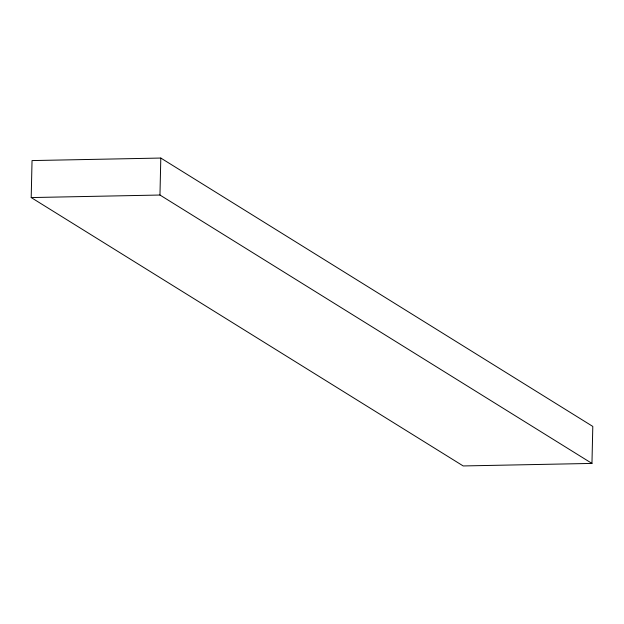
<?xml version="1.0" encoding="UTF-8"?>
<svg xmlns="http://www.w3.org/2000/svg" width="624" height="624" viewBox="0 0 624 624"><rect width="100%" height="100%" fill="white"/><g stroke="black" fill="none" stroke-linecap="round" stroke-linejoin="round"><path stroke-width="0.94" d="M31.2 197.566L32.042 160.579L160.805 158.051L592.8 426.434L591.958 463.421L463.195 465.949L31.2 197.566L159.962 195.031L591.958 463.421M159.962 195.031L160.805 158.051"/></g></svg>
